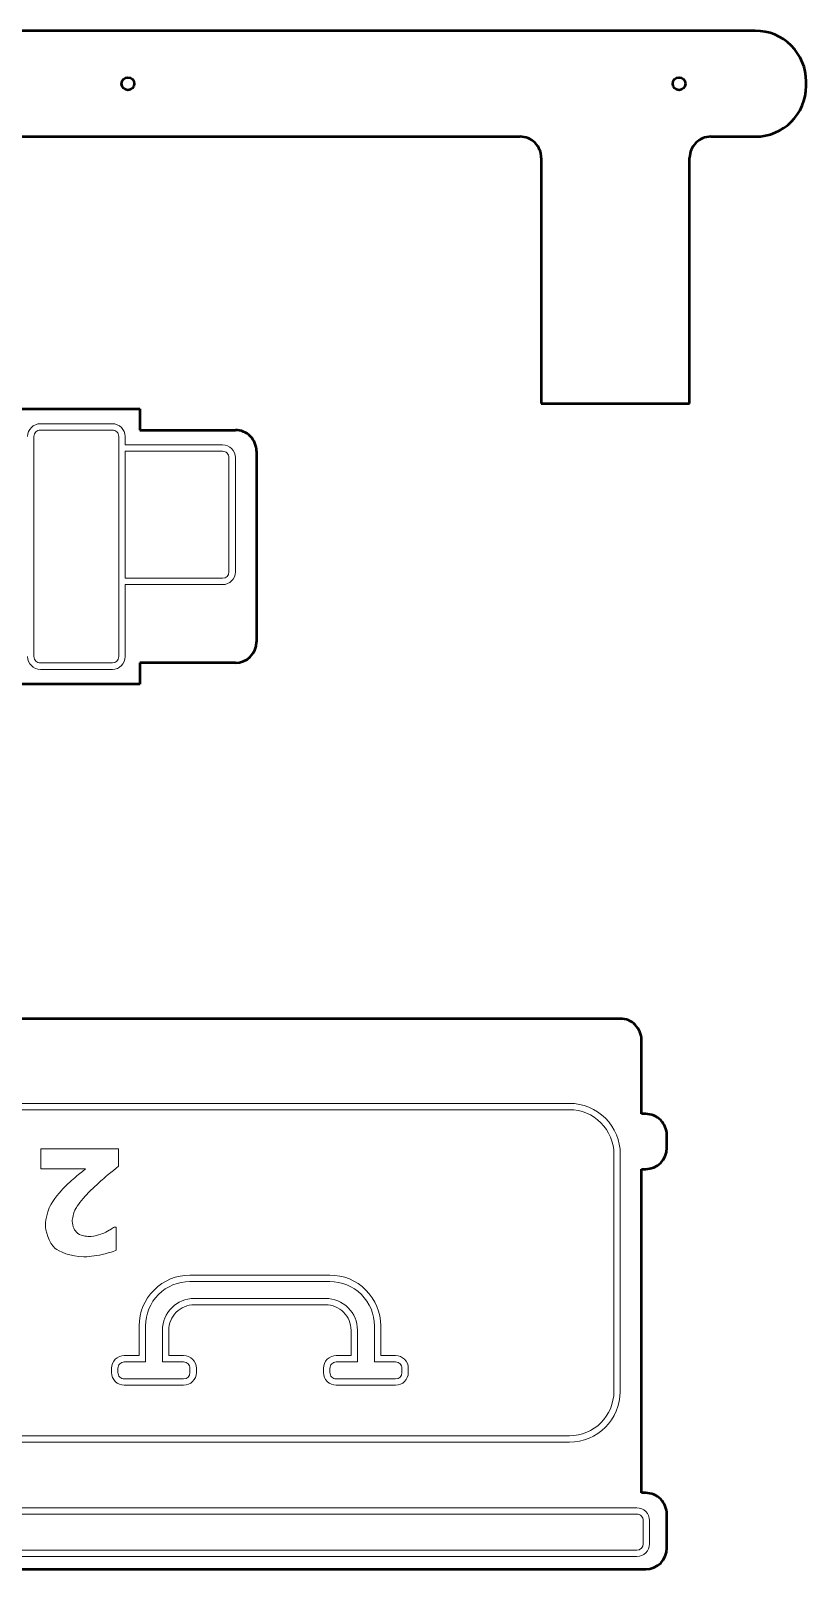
# Model space of a CAD drawing. Header units: millimetres. Extents: x -4457 to 5436, y 521 to 6420.
# Drawn here: x -1687 to -1322, y 1909 to 2635 of the extents above; entities that cross this region are included whole.
import ezdxf

# ---------------------------------------------------------------- set-up
doc = ezdxf.new("R2010")
doc.units = ezdxf.units.MM
doc.header["$MEASUREMENT"] = 0
doc.layers.add('layer 1', color=7, linetype='Continuous')
doc.layers.add('layer 2', color=7, linetype='Continuous')

msp = doc.modelspace()

# ---------------------------------------------------------------- linework, layer by layer
at = {"layer": 'layer 1', "lineweight": 50}
for points in [[(-1345.5566, 2635.2283), (-1345.5566, 2635.2283), (-1701.5566, 2635.2283), (-1701.5566, 2635.2283)], [(-1345.5566, 2585.2283), (-1332.3019, 2585.2283), (-1321.5567, 2595.9734), (-1321.5566, 2609.2282)], [(-1321.5566, 2609.2283), (-1321.5566, 2609.2283), (-1321.5566, 2611.2283), (-1321.5566, 2611.2283)], [(-1701.5566, 2585.2283), (-1701.5566, 2585.2283), (-1456.5566, 2585.2283), (-1456.5566, 2585.2283)], [(-1366.5566, 2585.2283), (-1366.5566, 2585.2283), (-1345.5566, 2585.2283), (-1345.5566, 2585.2283)], [(-1446.5566, 2575.2283), (-1446.5566, 2575.2283), (-1446.5566, 2459.2283), (-1446.5566, 2459.2283)], [(-1376.5566, 2459.2283), (-1376.5566, 2459.2283), (-1376.5566, 2575.2283), (-1376.5566, 2575.2283)], [(-1695.8883, 2456.6646), (-1695.8883, 2456.6646), (-1635.8883, 2456.6646), (-1635.8883, 2456.6646)], [(-1635.8883, 2456.6646), (-1635.8883, 2456.6646), (-1635.8883, 2446.6646), (-1635.8883, 2446.6646)], [(-1446.5566, 2459.2283), (-1446.5566, 2459.2283), (-1376.5566, 2459.2283), (-1376.5566, 2459.2283)], [(-1635.8883, 2446.6646), (-1635.8883, 2446.6646), (-1590.8883, 2446.6646), (-1590.8883, 2446.6646)], [(-1580.8883, 2436.6646), (-1580.8883, 2436.6646), (-1580.8883, 2346.6646), (-1580.8883, 2346.6646)], [(-1590.8883, 2336.6646), (-1585.3655, 2336.6646), (-1580.8883, 2341.1417), (-1580.8883, 2346.6645)], [(-1635.8883, 2336.6646), (-1635.8883, 2336.6646), (-1635.8883, 2326.6646), (-1635.8883, 2326.6646)], [(-1590.8883, 2336.6646), (-1590.8883, 2336.6646), (-1635.8883, 2336.6646), (-1635.8883, 2336.6646)], [(-1635.8883, 2326.6646), (-1635.8883, 2326.6646), (-1695.8883, 2326.6646), (-1695.8883, 2326.6646)], [(-1409.2838, 2168.6913), (-1409.2838, 2168.6913), (-1999.2838, 2168.6913), (-1999.2838, 2168.6913)], [(-1399.2838, 2123.6913), (-1399.2838, 2123.6913), (-1399.2838, 2158.6913), (-1399.2838, 2158.6913)], [(-1397.2838, 2123.6913), (-1397.2838, 2123.6913), (-1399.2838, 2123.6913), (-1399.2838, 2123.6913)], [(-1397.2838, 2097.6913), (-1391.761, 2097.6913), (-1387.2839, 2102.1684), (-1387.2838, 2107.6913)], [(-1387.2838, 2107.6913), (-1387.2838, 2107.6913), (-1387.2838, 2113.6913), (-1387.2838, 2113.6913)], [(-1399.2838, 1944.6913), (-1399.2838, 1944.6913), (-1399.2838, 2097.6913), (-1399.2838, 2097.6913)], [(-1399.2838, 2097.6913), (-1399.2838, 2097.6913), (-1397.2838, 2097.6913), (-1397.2838, 2097.6913)], [(-1397.2838, 1944.6913), (-1397.2838, 1944.6913), (-1399.2838, 1944.6913), (-1399.2838, 1944.6913)], [(-1387.2838, 1918.6913), (-1387.2838, 1918.6913), (-1387.2838, 1934.6913), (-1387.2838, 1934.6913)], [(-1397.2838, 1908.6913), (-1391.761, 1908.6913), (-1387.2839, 1913.1684), (-1387.2838, 1918.6913)], [(-2005.2838, 1908.6913), (-2005.2838, 1908.6913), (-1397.2838, 1908.6913), (-1397.2838, 1908.6913)]]:
    msp.add_open_spline(points, degree=3, dxfattribs=at)
for points, knots in [([(-1321.5566, 2611.2283), (-1321.5566, 2617.5935), (-1324.0852, 2623.698), (-1328.5861, 2628.1989), (-1328.5861, 2628.1989), (-1333.087, 2632.6997), (-1339.1915, 2635.2283), (-1345.5566, 2635.2283)], [0, 0, 0, 0, 0.33333333, 0.33333333, 0.33333333, 0.33333333, 1, 1, 1, 1]), ([(-1638.5566, 2610.2283), (-1638.5566, 2611.8852), (-1639.8998, 2613.2283), (-1641.5566, 2613.2283), (-1641.5566, 2613.2283), (-1643.2135, 2613.2283), (-1644.5566, 2611.8852), (-1644.5566, 2610.2283), (-1644.5566, 2610.2283), (-1644.5567, 2608.5715), (-1643.2135, 2607.2283), (-1641.5567, 2607.2283), (-1641.5567, 2607.2283), (-1639.8998, 2607.2283), (-1638.5567, 2608.5714), (-1638.5566, 2610.2283)], [0, 0, 0, 0, 0.2, 0.2, 0.2, 0.2, 0.4, 0.4, 0.4, 0.4, 0.6, 0.6, 0.6, 0.6, 1, 1, 1, 1]), ([(-1378.5566, 2610.2283), (-1378.5566, 2611.8852), (-1379.8998, 2613.2283), (-1381.5566, 2613.2283), (-1381.5566, 2613.2283), (-1383.2135, 2613.2283), (-1384.5566, 2611.8852), (-1384.5566, 2610.2283), (-1384.5566, 2610.2283), (-1384.5567, 2608.5715), (-1383.2135, 2607.2283), (-1381.5567, 2607.2283), (-1381.5567, 2607.2283), (-1379.8998, 2607.2283), (-1378.5567, 2608.5714), (-1378.5566, 2610.2283)], [0, 0, 0, 0, 0.2, 0.2, 0.2, 0.2, 0.4, 0.4, 0.4, 0.4, 0.6, 0.6, 0.6, 0.6, 1, 1, 1, 1]), ([(-1446.5566, 2575.2283), (-1446.5566, 2577.8805), (-1447.6102, 2580.424), (-1449.4856, 2582.2994), (-1449.4856, 2582.2994), (-1451.3609, 2584.1747), (-1453.9045, 2585.2283), (-1456.5566, 2585.2283)], [0, 0, 0, 0, 0.33333333, 0.33333333, 0.33333333, 0.33333333, 1, 1, 1, 1]), ([(-1366.5566, 2585.2283), (-1369.2088, 2585.2283), (-1371.7524, 2584.1747), (-1373.6277, 2582.2994), (-1373.6277, 2582.2994), (-1375.5031, 2580.424), (-1376.5566, 2577.8805), (-1376.5566, 2575.2283)], [0, 0, 0, 0, 0.33333333, 0.33333333, 0.33333333, 0.33333333, 1, 1, 1, 1]), ([(-1580.8883, 2436.6646), (-1580.8883, 2439.3168), (-1581.9419, 2441.8603), (-1583.8172, 2443.7357), (-1583.8172, 2443.7357), (-1585.6926, 2445.611), (-1588.2361, 2446.6646), (-1590.8883, 2446.6646)], [0, 0, 0, 0, 0.33333333, 0.33333333, 0.33333333, 0.33333333, 1, 1, 1, 1]), ([(-1399.2838, 2158.6913), (-1399.2838, 2161.3435), (-1400.3374, 2163.887), (-1402.2128, 2165.7624), (-1402.2128, 2165.7624), (-1404.0881, 2167.6378), (-1406.6317, 2168.6913), (-1409.2838, 2168.6913)], [0, 0, 0, 0, 0.33333333, 0.33333333, 0.33333333, 0.33333333, 1, 1, 1, 1]), ([(-1387.2838, 2113.6913), (-1387.2838, 2116.3435), (-1388.3374, 2118.887), (-1390.2128, 2120.7624), (-1390.2128, 2120.7624), (-1392.0881, 2122.6378), (-1394.6317, 2123.6913), (-1397.2838, 2123.6913)], [0, 0, 0, 0, 0.33333333, 0.33333333, 0.33333333, 0.33333333, 1, 1, 1, 1]), ([(-1387.2838, 1934.6913), (-1387.2838, 1937.3435), (-1388.3374, 1939.887), (-1390.2128, 1941.7624), (-1390.2128, 1941.7624), (-1392.0881, 1943.6378), (-1394.6317, 1944.6913), (-1397.2838, 1944.6913)], [0, 0, 0, 0, 0.33333333, 0.33333333, 0.33333333, 0.33333333, 1, 1, 1, 1])]:
    msp.add_open_spline(points, degree=3, knots=knots, dxfattribs=at)
at = {"layer": 'layer 2', "color": 240, "lineweight": 9}
for points in [[(-1682.8883, 2449.6646), (-1684.4796, 2449.6646), (-1686.0057, 2449.0325), (-1687.131, 2447.9072), (-1687.131, 2447.9072), (-1688.2562, 2446.782), (-1688.8883, 2445.2559), (-1688.8883, 2443.6646)], [(-1642.8883, 2443.6646), (-1642.8883, 2445.2559), (-1643.5205, 2446.782), (-1644.6457, 2447.9072), (-1644.6457, 2447.9072), (-1645.7709, 2449.0325), (-1647.297, 2449.6646), (-1648.8883, 2449.6646)], [(-1682.8883, 2446.6646), (-1683.684, 2446.6646), (-1684.447, 2446.3485), (-1685.0096, 2445.7859), (-1685.0096, 2445.7859), (-1685.5722, 2445.2233), (-1685.8883, 2444.4603), (-1685.8883, 2443.6646)], [(-1645.8883, 2443.6646), (-1645.8883, 2444.4603), (-1646.2044, 2445.2233), (-1646.767, 2445.7859), (-1646.767, 2445.7859), (-1647.3296, 2446.3485), (-1648.0927, 2446.6646), (-1648.8883, 2446.6646)], [(-1590.8883, 2433.6646), (-1590.8883, 2435.2559), (-1591.5205, 2436.782), (-1592.6457, 2437.9072), (-1592.6457, 2437.9072), (-1593.7709, 2439.0325), (-1595.297, 2439.6646), (-1596.8883, 2439.6646)], [(-1593.8883, 2433.6646), (-1593.8883, 2434.4603), (-1594.2044, 2435.2233), (-1594.767, 2435.7859), (-1594.767, 2435.7859), (-1595.3296, 2436.3485), (-1596.0927, 2436.6646), (-1596.8883, 2436.6646)], [(-1688.8883, 2339.6646), (-1688.8883, 2338.0733), (-1688.2562, 2336.5472), (-1687.131, 2335.422), (-1687.131, 2335.422), (-1686.0057, 2334.2967), (-1684.4796, 2333.6646), (-1682.8883, 2333.6646)], [(-1685.8883, 2339.6646), (-1685.8883, 2338.869), (-1685.5722, 2338.1059), (-1685.0096, 2337.5433), (-1685.0096, 2337.5433), (-1684.447, 2336.9807), (-1683.684, 2336.6646), (-1682.8883, 2336.6646)], [(-1409.2838, 2104.6913), (-1409.2838, 2111.0565), (-1411.8124, 2117.161), (-1416.3133, 2121.6619), (-1416.3133, 2121.6619), (-1420.8142, 2126.1628), (-1426.9186, 2128.6913), (-1433.2838, 2128.6913)], [(-1412.2838, 2104.6913), (-1412.2838, 2110.2609), (-1414.4963, 2115.6023), (-1418.4346, 2119.5406), (-1418.4346, 2119.5406), (-1422.3729, 2123.4788), (-1427.7143, 2125.6913), (-1433.2838, 2125.6913)], [(-1671.5124, 2089.1276), (-1669.4865, 2091.1265), (-1666.5692, 2093.6791), (-1665.617, 2094.4558), (-1665.617, 2094.4558), (-1663.7126, 2096.009), (-1661.923, 2097.4339), (-1661.5043, 2097.758)], [(-1645.9452, 2099.0546), (-1649.0516, 2096.5695), (-1653.0899, 2093.1389), (-1654.3325, 2092.0449), (-1654.3325, 2092.0449), (-1656.8177, 2089.8569), (-1659.9241, 2086.791), (-1660.856, 2085.805)], [(-1680.5076, 2071.3399), (-1680.5076, 2074.2842), (-1679.1164, 2078.5927), (-1678.4209, 2080.0109), (-1678.4209, 2080.0109), (-1677.0297, 2082.8472), (-1673.1197, 2087.5068), (-1671.5124, 2089.1276)], [(-1660.856, 2085.805), (-1663.3142, 2083.2388), (-1665.6372, 2079.9974), (-1666.1842, 2079.0181), (-1666.1842, 2079.0181), (-1667.2782, 2077.0597), (-1667.8252, 2074.0276), (-1667.8252, 2073.0011)], [(-1662.4362, 2056.2264), (-1668.379, 2056.2264), (-1674.4028, 2058.8736), (-1675.929, 2060.1972), (-1675.929, 2060.1972), (-1678.9814, 2062.8445), (-1680.5076, 2068.9493), (-1680.5076, 2071.3399)], [(-1667.8252, 2073.0011), (-1667.8252, 2070.6781), (-1666.4341, 2068.274), (-1665.7385, 2067.6527), (-1665.7385, 2067.6527), (-1664.3474, 2066.4101), (-1661.1667, 2065.7888), (-1659.9241, 2065.7888)], [(-1659.9241, 2065.7888), (-1658.6545, 2065.7888), (-1656.8852, 2066.0995), (-1656.3179, 2066.2548), (-1656.3179, 2066.2548), (-1655.1834, 2066.5654), (-1653.4546, 2067.207), (-1652.8739, 2067.4501)], [(-1652.8739, 2067.4501), (-1651.7393, 2067.9633), (-1650.3617, 2068.7602), (-1649.9565, 2069.0303), (-1649.9565, 2069.0303), (-1649.1461, 2069.5706), (-1648.3358, 2070.1108), (-1648.1332, 2070.2459)], [(-1647.1607, 2059.3464), (-1648.5654, 2058.671), (-1652.2661, 2057.6311), (-1653.7653, 2057.2799), (-1653.7653, 2057.2799), (-1656.7636, 2056.5776), (-1661.0451, 2056.2264), (-1662.4362, 2056.2264)], [(-1612.2838, 2047.5832), (-1618.649, 2047.5832), (-1624.7535, 2045.0546), (-1629.2544, 2040.5538), (-1629.2544, 2040.5538), (-1633.7553, 2036.0529), (-1636.2838, 2029.9484), (-1636.2838, 2023.5832)], [(-1612.2838, 2044.5832), (-1617.8534, 2044.5832), (-1623.1948, 2042.3707), (-1627.1331, 2038.4324), (-1627.1331, 2038.4324), (-1631.0714, 2034.4942), (-1633.2838, 2029.1527), (-1633.2838, 2023.5832)], [(-1522.2838, 2023.5832), (-1522.2838, 2029.9484), (-1524.8124, 2036.0529), (-1529.3133, 2040.5538), (-1529.3133, 2040.5538), (-1533.8142, 2045.0546), (-1539.9186, 2047.5832), (-1546.2838, 2047.5832)], [(-1525.2838, 2023.5832), (-1525.2838, 2029.1527), (-1527.4963, 2034.4942), (-1531.4346, 2038.4324), (-1531.4346, 2038.4324), (-1535.3729, 2042.3707), (-1540.7143, 2044.5832), (-1546.2838, 2044.5832)], [(-1610.2838, 2036.5832), (-1614.2621, 2036.5832), (-1618.0774, 2035.0029), (-1620.8904, 2032.1898), (-1620.8904, 2032.1898), (-1623.7035, 2029.3768), (-1625.2838, 2025.5615), (-1625.2838, 2021.5832)], [(-1533.2838, 2021.5832), (-1533.2838, 2025.5615), (-1534.8642, 2029.3768), (-1537.6772, 2032.1898), (-1537.6772, 2032.1898), (-1540.4903, 2035.0029), (-1544.3056, 2036.5832), (-1548.2838, 2036.5832)], [(-1610.2838, 2033.5832), (-1613.4664, 2033.5832), (-1616.5187, 2032.3189), (-1618.7691, 2030.0685), (-1618.7691, 2030.0685), (-1621.0196, 2027.818), (-1622.2838, 2024.7658), (-1622.2838, 2021.5832)], [(-1536.2838, 2021.5832), (-1536.2838, 2024.7658), (-1537.5481, 2027.818), (-1539.7986, 2030.0685), (-1539.7986, 2030.0685), (-1542.049, 2032.3189), (-1545.1012, 2033.5832), (-1548.2838, 2033.5832)], [(-1643.2838, 2009.5832), (-1644.8751, 2009.5832), (-1646.4013, 2008.9511), (-1647.5265, 2007.8258), (-1647.5265, 2007.8258), (-1648.6517, 2006.7006), (-1649.2838, 2005.1745), (-1649.2838, 2003.5832)], [(-1643.2838, 2006.5832), (-1644.0795, 2006.5832), (-1644.8426, 2006.2671), (-1645.4052, 2005.7045), (-1645.4052, 2005.7045), (-1645.9678, 2005.1419), (-1646.2838, 2004.3789), (-1646.2838, 2003.5832)], [(-1609.2838, 2003.5832), (-1609.2838, 2005.1745), (-1609.916, 2006.7006), (-1611.0412, 2007.8258), (-1611.0412, 2007.8258), (-1612.1664, 2008.9511), (-1613.6925, 2009.5832), (-1615.2838, 2009.5832)], [(-1612.2838, 2003.5832), (-1612.2838, 2004.3789), (-1612.5999, 2005.1419), (-1613.1625, 2005.7045), (-1613.1625, 2005.7045), (-1613.7251, 2006.2671), (-1614.4882, 2006.5832), (-1615.2838, 2006.5832)], [(-1543.2838, 2009.5832), (-1544.8751, 2009.5832), (-1546.4013, 2008.9511), (-1547.5265, 2007.8258), (-1547.5265, 2007.8258), (-1548.6517, 2006.7006), (-1549.2838, 2005.1745), (-1549.2838, 2003.5832)], [(-1543.2838, 2006.5832), (-1544.0795, 2006.5832), (-1544.8426, 2006.2671), (-1545.4052, 2005.7045), (-1545.4052, 2005.7045), (-1545.9678, 2005.1419), (-1546.2838, 2004.3789), (-1546.2838, 2003.5832)], [(-1509.2838, 2003.5832), (-1509.2838, 2005.1745), (-1509.916, 2006.7006), (-1511.0412, 2007.8258), (-1511.0412, 2007.8258), (-1512.1664, 2008.9511), (-1513.6925, 2009.5832), (-1515.2838, 2009.5832)], [(-1512.2838, 2003.5832), (-1512.2838, 2004.3789), (-1512.5999, 2005.1419), (-1513.1625, 2005.7045), (-1513.1625, 2005.7045), (-1513.7251, 2006.2671), (-1514.4882, 2006.5832), (-1515.2838, 2006.5832)], [(-1649.2838, 2001.5832), (-1649.2838, 1999.9919), (-1648.6517, 1998.4658), (-1647.5265, 1997.3406), (-1647.5265, 1997.3406), (-1646.4013, 1996.2153), (-1644.8751, 1995.5832), (-1643.2838, 1995.5832)], [(-1646.2838, 2001.5832), (-1646.2838, 2000.7876), (-1645.9678, 2000.0245), (-1645.4052, 1999.4619), (-1645.4052, 1999.4619), (-1644.8426, 1998.8993), (-1644.0795, 1998.5832), (-1643.2838, 1998.5832)], [(-1549.2838, 2001.5832), (-1549.2838, 1999.9919), (-1548.6517, 1998.4658), (-1547.5265, 1997.3406), (-1547.5265, 1997.3406), (-1546.4013, 1996.2153), (-1544.8751, 1995.5832), (-1543.2838, 1995.5832)], [(-1546.2838, 2001.5832), (-1546.2838, 2000.7876), (-1545.9678, 2000.0245), (-1545.4052, 1999.4619), (-1545.4052, 1999.4619), (-1544.8426, 1998.8993), (-1544.0795, 1998.5832), (-1543.2838, 1998.5832)], [(-1395.4616, 1931.6913), (-1395.4616, 1933.2826), (-1396.0937, 1934.8087), (-1397.2189, 1935.934), (-1397.2189, 1935.934), (-1398.3441, 1937.0592), (-1399.8703, 1937.6913), (-1401.4616, 1937.6913)], [(-1398.4616, 1931.6913), (-1398.4616, 1932.487), (-1398.7776, 1933.25), (-1399.3403, 1933.8126), (-1399.3403, 1933.8126), (-1399.9029, 1934.3753), (-1400.6659, 1934.6913), (-1401.4616, 1934.6913)]]:
    msp.add_open_spline(points, degree=3, knots=[0, 0, 0, 0, 0.33333333, 0.33333333, 0.33333333, 0.33333333, 1, 1, 1, 1], dxfattribs=at)
for points in [[(-1682.8883, 2449.6646), (-1682.8883, 2449.6646), (-1648.8883, 2449.6646), (-1648.8883, 2449.6646)], [(-1685.8883, 2443.6646), (-1685.8883, 2443.6646), (-1685.8883, 2339.6646), (-1685.8883, 2339.6646)], [(-1648.8883, 2446.6646), (-1648.8883, 2446.6646), (-1682.8883, 2446.6646), (-1682.8883, 2446.6646)], [(-1645.8883, 2339.6646), (-1645.8883, 2339.6646), (-1645.8883, 2443.6646), (-1645.8883, 2443.6646)], [(-1642.8883, 2443.6646), (-1642.8883, 2443.6646), (-1642.8883, 2439.6646), (-1642.8883, 2439.6646)], [(-1642.8883, 2439.6646), (-1642.8883, 2439.6646), (-1596.8883, 2439.6646), (-1596.8883, 2439.6646)], [(-1642.8883, 2436.6646), (-1642.8883, 2436.6646), (-1642.8883, 2376.6646), (-1642.8883, 2376.6646)], [(-1596.8883, 2436.6646), (-1596.8883, 2436.6646), (-1642.8883, 2436.6646), (-1642.8883, 2436.6646)], [(-1593.8883, 2379.6646), (-1593.8883, 2379.6646), (-1593.8883, 2433.6646), (-1593.8883, 2433.6646)], [(-1590.8883, 2433.6646), (-1590.8883, 2433.6646), (-1590.8883, 2379.6646), (-1590.8883, 2379.6646)], [(-1642.8883, 2376.6646), (-1642.8883, 2376.6646), (-1596.8883, 2376.6646), (-1596.8883, 2376.6646)], [(-1596.8883, 2373.6646), (-1593.5746, 2373.6646), (-1590.8883, 2376.3509), (-1590.8883, 2379.6646)], [(-1596.8883, 2376.6646), (-1595.2315, 2376.6646), (-1593.8883, 2378.0077), (-1593.8883, 2379.6646)], [(-1642.8883, 2373.6646), (-1642.8883, 2373.6646), (-1642.8883, 2339.6646), (-1642.8883, 2339.6646)], [(-1596.8883, 2373.6646), (-1596.8883, 2373.6646), (-1642.8883, 2373.6646), (-1642.8883, 2373.6646)], [(-1648.8883, 2336.6646), (-1647.2315, 2336.6646), (-1645.8883, 2338.0077), (-1645.8883, 2339.6646)], [(-1648.8883, 2333.6646), (-1645.5746, 2333.6646), (-1642.8883, 2336.3509), (-1642.8883, 2339.6646)], [(-1682.8883, 2336.6646), (-1682.8883, 2336.6646), (-1648.8883, 2336.6646), (-1648.8883, 2336.6646)], [(-1648.8883, 2333.6646), (-1648.8883, 2333.6646), (-1682.8883, 2333.6646), (-1682.8883, 2333.6646)], [(-1975.2838, 2128.6913), (-1975.2838, 2128.6913), (-1433.2838, 2128.6913), (-1433.2838, 2128.6913)], [(-1433.2838, 2125.6913), (-1433.2838, 2125.6913), (-1975.2838, 2125.6913), (-1975.2838, 2125.6913)], [(-1682.6956, 2097.758), (-1682.6956, 2097.758), (-1682.6956, 2107.1989), (-1682.6956, 2107.1989)], [(-1682.6956, 2107.1989), (-1682.6956, 2107.1989), (-1645.9452, 2107.1989), (-1645.9452, 2107.1989)], [(-1645.9452, 2107.1989), (-1645.9452, 2107.1989), (-1645.9452, 2099.0546), (-1645.9452, 2099.0546)], [(-1412.2838, 1992.6913), (-1412.2838, 1992.6913), (-1412.2838, 2104.6913), (-1412.2838, 2104.6913)], [(-1409.2838, 2104.6913), (-1409.2838, 2104.6913), (-1409.2838, 1992.6913), (-1409.2838, 1992.6913)], [(-1661.5043, 2097.758), (-1661.5043, 2097.758), (-1682.6956, 2097.758), (-1682.6956, 2097.758)], [(-1648.1332, 2070.2459), (-1648.1332, 2070.2459), (-1647.1607, 2070.2459), (-1647.1607, 2070.2459)], [(-1647.1607, 2070.2459), (-1647.1607, 2070.2459), (-1647.1607, 2059.3464), (-1647.1607, 2059.3464)], [(-1612.2838, 2047.5832), (-1612.2838, 2047.5832), (-1546.2838, 2047.5832), (-1546.2838, 2047.5832)], [(-1546.2838, 2044.5832), (-1546.2838, 2044.5832), (-1612.2838, 2044.5832), (-1612.2838, 2044.5832)], [(-1610.2838, 2036.5832), (-1610.2838, 2036.5832), (-1548.2838, 2036.5832), (-1548.2838, 2036.5832)], [(-1548.2838, 2033.5832), (-1548.2838, 2033.5832), (-1610.2838, 2033.5832), (-1610.2838, 2033.5832)], [(-1636.2838, 2009.5832), (-1636.2838, 2009.5832), (-1636.2838, 2023.5832), (-1636.2838, 2023.5832)], [(-1633.2838, 2023.5832), (-1633.2838, 2023.5832), (-1633.2838, 2006.5832), (-1633.2838, 2006.5832)], [(-1625.2838, 2006.5832), (-1625.2838, 2006.5832), (-1625.2838, 2021.5832), (-1625.2838, 2021.5832)], [(-1622.2838, 2021.5832), (-1622.2838, 2021.5832), (-1622.2838, 2009.5832), (-1622.2838, 2009.5832)], [(-1536.2838, 2009.5832), (-1536.2838, 2009.5832), (-1536.2838, 2021.5832), (-1536.2838, 2021.5832)], [(-1533.2838, 2021.5832), (-1533.2838, 2021.5832), (-1533.2838, 2006.5832), (-1533.2838, 2006.5832)], [(-1525.2838, 2006.5832), (-1525.2838, 2006.5832), (-1525.2838, 2023.5832), (-1525.2838, 2023.5832)], [(-1522.2838, 2023.5832), (-1522.2838, 2023.5832), (-1522.2838, 2009.5832), (-1522.2838, 2009.5832)], [(-1643.2838, 2009.5832), (-1643.2838, 2009.5832), (-1636.2838, 2009.5832), (-1636.2838, 2009.5832)], [(-1633.2838, 2006.5832), (-1633.2838, 2006.5832), (-1643.2838, 2006.5832), (-1643.2838, 2006.5832)], [(-1615.2838, 2006.5832), (-1615.2838, 2006.5832), (-1625.2838, 2006.5832), (-1625.2838, 2006.5832)], [(-1622.2838, 2009.5832), (-1622.2838, 2009.5832), (-1615.2838, 2009.5832), (-1615.2838, 2009.5832)], [(-1543.2838, 2009.5832), (-1543.2838, 2009.5832), (-1536.2838, 2009.5832), (-1536.2838, 2009.5832)], [(-1533.2838, 2006.5832), (-1533.2838, 2006.5832), (-1543.2838, 2006.5832), (-1543.2838, 2006.5832)], [(-1515.2838, 2006.5832), (-1515.2838, 2006.5832), (-1525.2838, 2006.5832), (-1525.2838, 2006.5832)], [(-1522.2838, 2009.5832), (-1522.2838, 2009.5832), (-1515.2838, 2009.5832), (-1515.2838, 2009.5832)], [(-1649.2838, 2001.5832), (-1649.2838, 2001.5832), (-1649.2838, 2003.5832), (-1649.2838, 2003.5832)], [(-1646.2838, 2003.5832), (-1646.2838, 2003.5832), (-1646.2838, 2001.5832), (-1646.2838, 2001.5832)], [(-1643.2838, 1998.5832), (-1643.2838, 1998.5832), (-1615.2838, 1998.5832), (-1615.2838, 1998.5832)], [(-1615.2838, 1998.5832), (-1613.627, 1998.5832), (-1612.2839, 1999.9263), (-1612.2838, 2001.5832)], [(-1615.2838, 1995.5832), (-1611.9701, 1995.5832), (-1609.2839, 1998.2695), (-1609.2838, 2001.5832)], [(-1612.2838, 2001.5832), (-1612.2838, 2001.5832), (-1612.2838, 2003.5832), (-1612.2838, 2003.5832)], [(-1609.2838, 2003.5832), (-1609.2838, 2003.5832), (-1609.2838, 2001.5832), (-1609.2838, 2001.5832)], [(-1549.2838, 2001.5832), (-1549.2838, 2001.5832), (-1549.2838, 2003.5832), (-1549.2838, 2003.5832)], [(-1546.2838, 2003.5832), (-1546.2838, 2003.5832), (-1546.2838, 2001.5832), (-1546.2838, 2001.5832)], [(-1543.2838, 1998.5832), (-1543.2838, 1998.5832), (-1515.2838, 1998.5832), (-1515.2838, 1998.5832)], [(-1515.2838, 1998.5832), (-1513.627, 1998.5832), (-1512.2839, 1999.9263), (-1512.2838, 2001.5832)], [(-1515.2838, 1995.5832), (-1511.9701, 1995.5832), (-1509.2839, 1998.2695), (-1509.2838, 2001.5832)], [(-1512.2838, 2001.5832), (-1512.2838, 2001.5832), (-1512.2838, 2003.5832), (-1512.2838, 2003.5832)], [(-1509.2838, 2003.5832), (-1509.2838, 2003.5832), (-1509.2838, 2001.5832), (-1509.2838, 2001.5832)], [(-1615.2838, 1995.5832), (-1615.2838, 1995.5832), (-1643.2838, 1995.5832), (-1643.2838, 1995.5832)], [(-1515.2838, 1995.5832), (-1515.2838, 1995.5832), (-1543.2838, 1995.5832), (-1543.2838, 1995.5832)], [(-1433.2838, 1971.6913), (-1421.6859, 1971.6913), (-1412.2839, 1981.0933), (-1412.2838, 1992.6912)], [(-1433.2838, 1968.6913), (-1420.0291, 1968.6913), (-1409.2839, 1979.4364), (-1409.2838, 1992.6912)], [(-1975.2838, 1971.6913), (-1975.2838, 1971.6913), (-1433.2838, 1971.6913), (-1433.2838, 1971.6913)], [(-1433.2838, 1968.6913), (-1433.2838, 1968.6913), (-1975.2838, 1968.6913), (-1975.2838, 1968.6913)], [(-1944.7981, 1937.6913), (-1944.7981, 1937.6913), (-1401.4616, 1937.6913), (-1401.4616, 1937.6913)], [(-1401.4616, 1934.6913), (-1401.4616, 1934.6913), (-1944.7981, 1934.6913), (-1944.7981, 1934.6913)], [(-1398.4616, 1920.6913), (-1398.4616, 1920.6913), (-1398.4616, 1931.6913), (-1398.4616, 1931.6913)], [(-1395.4616, 1931.6913), (-1395.4616, 1931.6913), (-1395.4616, 1920.6913), (-1395.4616, 1920.6913)], [(-1401.4616, 1917.6913), (-1399.8047, 1917.6913), (-1398.4616, 1919.0345), (-1398.4616, 1920.6913)], [(-1401.4616, 1914.6913), (-1398.1479, 1914.6913), (-1395.4616, 1917.3776), (-1395.4616, 1920.6913)], [(-2003.2838, 1917.6913), (-2003.2838, 1917.6913), (-1401.4616, 1917.6913), (-1401.4616, 1917.6913)], [(-1401.4616, 1914.6913), (-1401.4616, 1914.6913), (-2003.2838, 1914.6913), (-2003.2838, 1914.6913)]]:
    msp.add_open_spline(points, degree=3, dxfattribs=at)

doc.saveas('drawing.dxf')
